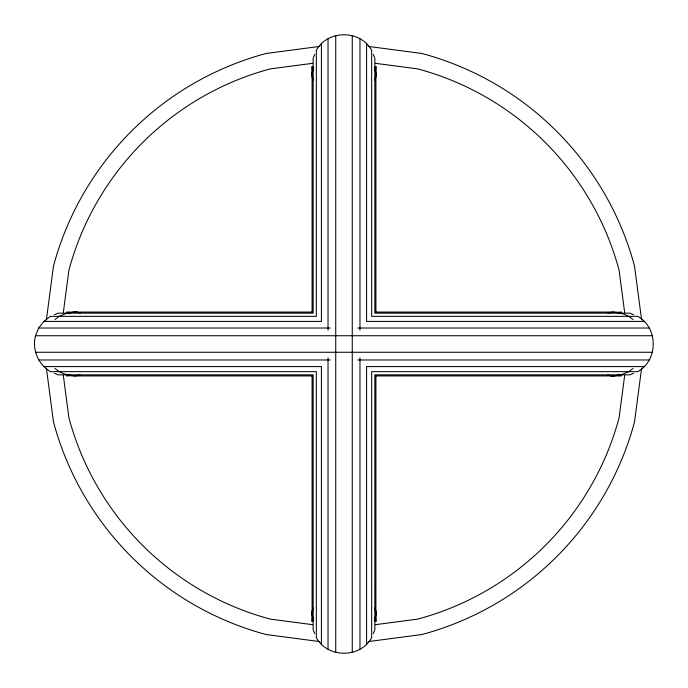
<?xml version="1.0" encoding="UTF-8"?>
<svg xmlns="http://www.w3.org/2000/svg" width="688" height="688" viewBox="0 0 688 688"><rect width="100%" height="100%" fill="white"/><g stroke="black" fill="none" stroke-linecap="round" stroke-linejoin="round"><path stroke-width="1.03" d="M312.748 70.047L312.068 75.155L312.068 66.495L312.748 80.315M375.244 618.116L375.932 612.845L375.252 607.736L375.932 621.505L375.915 613.12L375.244 618.065M46.388 319.92L53.466 266.153A300.785 300.785 0 0 1 266.153 53.466L319.92 46.388M63.313 312.636L68.895 270.281A284.815 284.815 0 0 1 270.281 68.895L312.636 63.313M312.068 75.155L312.748 69.987M375.252 80.315L375.932 66.495L375.932 312.068M312.756 618.116L312.068 612.845L312.748 607.685L312.068 621.505L312.085 613.12L312.756 618.065M624.687 375.364L619.105 417.719A284.815 284.815 0 0 1 417.719 619.105L375.364 624.687M641.612 368.08L634.534 421.847A300.785 300.785 0 0 1 421.847 634.534L368.08 641.612M35.492 335.735C31.889 349.409 38.227 364.554 50.448 371.658L316.342 371.658L316.342 637.552C327.479 658.442 360.521 658.442 371.658 637.552L371.658 371.658L637.552 371.658C658.442 360.521 658.442 327.479 637.552 316.342L371.658 316.342L371.658 50.448C360.521 29.558 327.479 29.558 316.342 50.448L316.342 316.342L50.448 316.342L43.8 321.416L38.7 328.03L35.492 335.735L652.508 335.735M375.261 80.229L375.811 76.084L375.287 79.851M312.068 612.845L312.73 607.951M374.848 621.109L375.897 613.404L375.932 375.932M313.152 66.891L312.12 74.278L312.068 83.351L312.068 312.068M314.751 54.318L313.152 58.188L313.152 313.152L58.188 313.152L54.318 314.751M373.249 633.682L374.848 629.812L374.848 374.848L629.812 374.848L633.682 373.249M55.049 319.516L59.185 316.342L66.891 313.152L75.155 312.068L312.696 312.068M632.951 368.484L628.815 371.658L621.109 374.848L612.845 375.932L375.304 375.932M69.935 312.756L75.155 312.068L80.315 312.748L75.155 312.068M55.049 368.484C61.825 374.384 71.449 376.99 80.264 375.252L66.495 375.932M632.951 319.516C626.175 313.616 616.551 311.01 607.736 312.748L621.505 312.068M612.845 375.932L607.736 375.252L612.845 375.932L618.065 375.244M375.304 312.068L612.845 312.068M43.8 321.416L321.416 321.416L321.416 43.8M644.2 321.416L366.584 321.416L366.584 43.8M38.7 328.03L330.163 328.03M357.837 328.03L649.3 328.03M35.492 352.265L652.508 352.265M38.7 359.97L330.163 359.97M357.837 359.97L649.3 359.97M43.8 366.584L321.416 366.584L321.416 644.2M644.2 366.584L366.584 366.584L366.584 644.2M75.155 375.932L312.696 375.932M66.495 312.068L74.88 312.103M613.12 375.915L621.505 375.932M368.08 46.388L421.847 53.466A300.785 300.785 0 0 1 634.534 266.153L641.612 319.92M375.364 63.313L417.719 68.895A284.815 284.815 0 0 1 619.105 270.281L624.687 312.636M312.636 624.687L270.281 619.105A284.815 284.815 0 0 1 68.895 417.719L63.313 375.364M319.92 641.612L266.153 634.534A300.785 300.785 0 0 1 53.466 421.847L46.388 368.08M613.12 312.103L618.065 312.756M69.935 375.244L74.88 375.915M633.682 314.751L629.812 313.152L374.848 313.152L374.848 58.188L373.249 54.318M54.318 373.249L58.188 374.848L313.152 374.848L313.152 629.812L314.751 633.682M374.848 66.891L375.932 75.155L375.252 70.047M312.713 79.851L312.189 76.084L312.739 80.229M313.152 621.109L312.103 613.404L312.068 375.932M375.27 607.951L375.932 612.845M375.252 69.987L375.932 75.155M359.97 38.7L359.97 330.163M359.97 357.837L359.97 649.3M352.265 35.492L352.265 652.508M335.735 35.492L335.735 652.508M328.03 38.7L328.03 330.163M328.03 357.837L328.03 649.3"/></g></svg>
